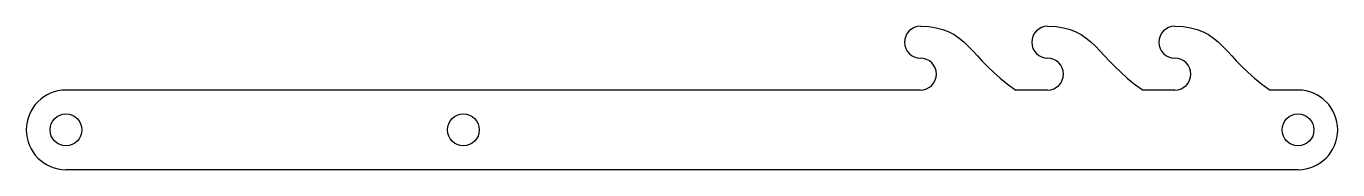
# Model space of a CAD drawing. Extents: x -83 to 83, y -5 to 13.
import ezdxf

# ---------------------------------------------------------------- set-up
doc = ezdxf.new("R2010")
doc.units = 0
doc.layers.add('VISIBLE', color=7, linetype='CONTINUOUS')

msp = doc.modelspace()

# ---------------------------------------------------------------- linework, layer by layer
at = {"layer": 'VISIBLE'}
for p, q in [((30, 5), (-77.5, 5)), ((46, 5), (42, 5)), ((62, 5), (58, 5)), ((77.5, 5), (74, 5)), ((77.5, -5), (-77.5, -5))]:
    msp.add_line(p, q, dxfattribs=at)
for centre in [(-77.5, 0), (-27.5, 0), (77.5, 0)]:
    msp.add_circle(centre, 2, dxfattribs=at)
for centre, radius, start, end in [((30, 11), 2, 90, 270), ((46, 11), 2, 90, 270), ((62, 11), 2, 90, 270), ((30, 7), 2, 270, 90), ((46, 7), 2, 270, 90), ((62, 7), 2, 270, 90), ((-77.5, 0), 5, 90, 270), ((77.5, 0), 5, 270, 90)]:
    msp.add_arc(centre, radius, start, end, dxfattribs=at)
for points in [[(30, 13), (35.99, 13), (36.03, 9.02), (42, 5)], [(46, 13), (51.99, 13), (52.03, 9.02), (58, 5)], [(62, 13), (67.99, 13), (68.03, 9.02), (74, 5)]]:
    msp.add_open_spline(points, degree=3, dxfattribs=at)

doc.saveas('drawing.dxf')
